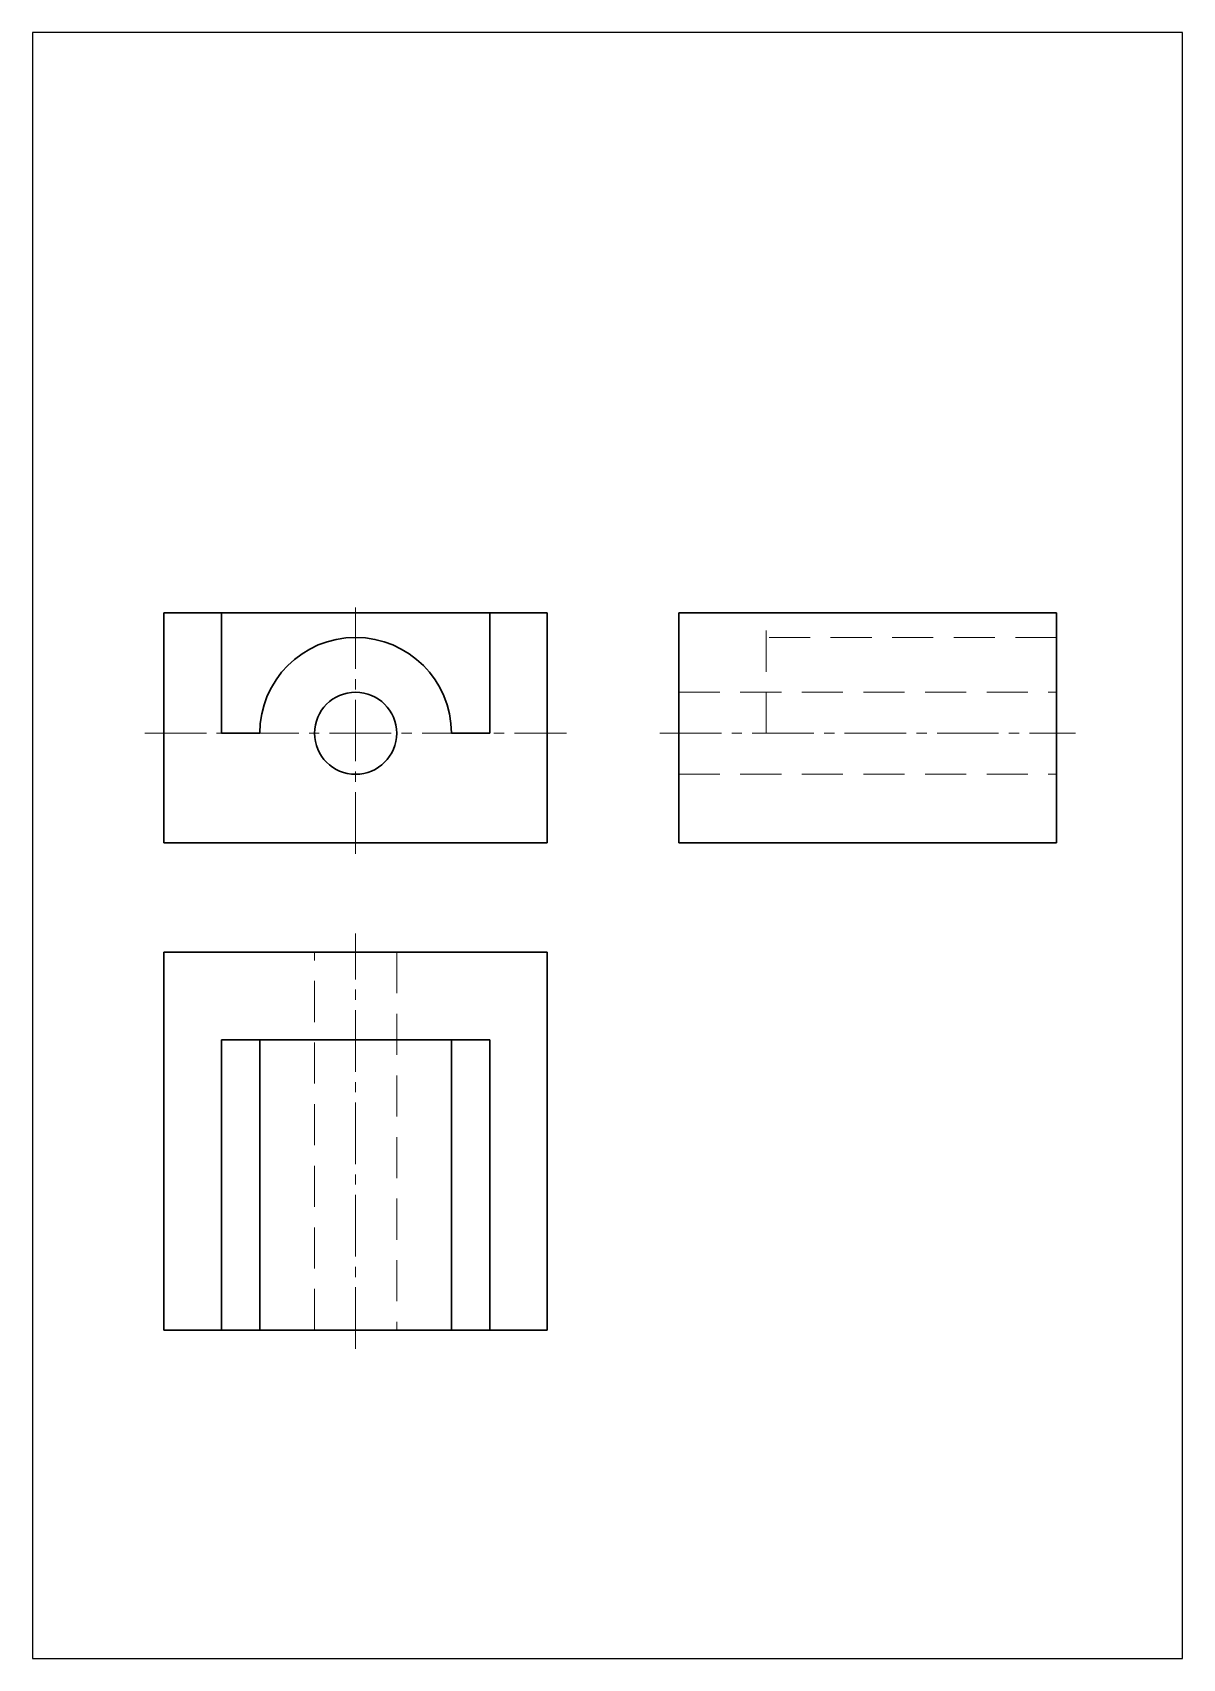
# Model space of a CAD drawing. Header units: millimetres. Extents: x 0 to 210, y 0 to 297.
import ezdxf

# ---------------------------------------------------------------- set-up
doc = ezdxf.new("R2010")
doc.units = ezdxf.units.MM
doc.header["$LTSCALE"] = 15
doc.header["$MEASUREMENT"] = 0
doc.linetypes.add('CENTER2', pattern=[1.125, 0.75, -0.125, 0.125, -0.125])
doc.linetypes.add('DASHED', pattern=[0.75, 0.5, -0.25])
for name, color, linetype, lineweight in [('axe', 1, 'CENTER2', 0), ('contur', 7, 'Continuous', 30), ('muchii ascunse', 3, 'DASHED', 0)]:
    doc.layers.add(name, color=color, linetype=linetype, lineweight=lineweight)

msp = doc.modelspace()

# ---------------------------------------------------------------- linework, layer by layer
for p, q in [((210, 297), (0, 297)), ((0, 297), (0, 0)), ((210, 0), (210, 297)), ((94, 191), (24, 191)), ((24, 191), (24, 149)), ((94, 149), (94, 191)), ((118, 191), (118, 149)), ((187, 191), (118, 191)), ((187, 149), (187, 191)), ((94, 149), (24, 149)), ((118, 149), (187, 149)), ((94, 129), (24, 129)), ((24, 129), (24, 60)), ((94, 60), (94, 129)), ((24, 60), (94, 60)), ((0, 0), (210, 0))]:
    msp.add_line(p, q)
at = {"layer": 'axe'}
for p, q in [((59, 147), (59, 193.2)), ((20.5, 169), (97.5, 169)), ((114.55, 169), (190.45, 169)), ((59, 56.55), (59, 132.45))]:
    msp.add_line(p, q, dxfattribs=at)
at = {"layer": 'contur'}
for p, q in [((24, 149), (24, 191)), ((24, 191), (94, 191)), ((34.5, 169), (34.5, 191)), ((83.5, 169), (83.5, 191)), ((94, 191), (94, 149)), ((118, 149), (118, 191)), ((118, 191), (187, 191)), ((187, 191), (187, 149)), ((34.5, 169), (41.5, 169)), ((76.5, 169), (83.5, 169)), ((94, 149), (24, 149)), ((59, 149), (83.5, 149)), ((187, 149), (118, 149)), ((24, 60), (24, 129)), ((24, 129), (94, 129)), ((24, 60), (24, 129)), ((24, 129), (94, 129)), ((94, 129), (94, 60)), ((94, 129), (94, 60)), ((94, 129), (94, 60)), ((34.5, 113), (83.5, 113)), ((34.5, 60), (34.5, 113)), ((41.5, 113), (41.5, 60)), ((76.5, 113), (76.5, 60)), ((83.5, 113), (83.5, 60)), ((94, 60), (24, 60)), ((94, 60), (24, 60)), ((94, 60), (24, 60)), ((83.5, 60), (34.5, 60))]:
    msp.add_line(p, q, dxfattribs=at)
at = {"layer": 'contur', "lineweight": 30}
msp.add_line((24, 129), (94, 129), dxfattribs=at)
at = {"layer": 'contur'}
msp.add_circle((59, 169), 7.5, dxfattribs=at)
msp.add_arc((59, 169), 17.5, 0, 180, dxfattribs=at)
at = {"layer": 'muchii ascunse'}
for p, q in [((134, 169), (134, 191)), ((187, 186.5), (134, 186.5)), ((118, 176.5), (187, 176.5)), ((118, 161.5), (187, 161.5)), ((51.5, 60), (51.5, 129)), ((66.5, 129), (66.5, 60))]:
    msp.add_line(p, q, dxfattribs=at)

doc.saveas('drawing.dxf')
